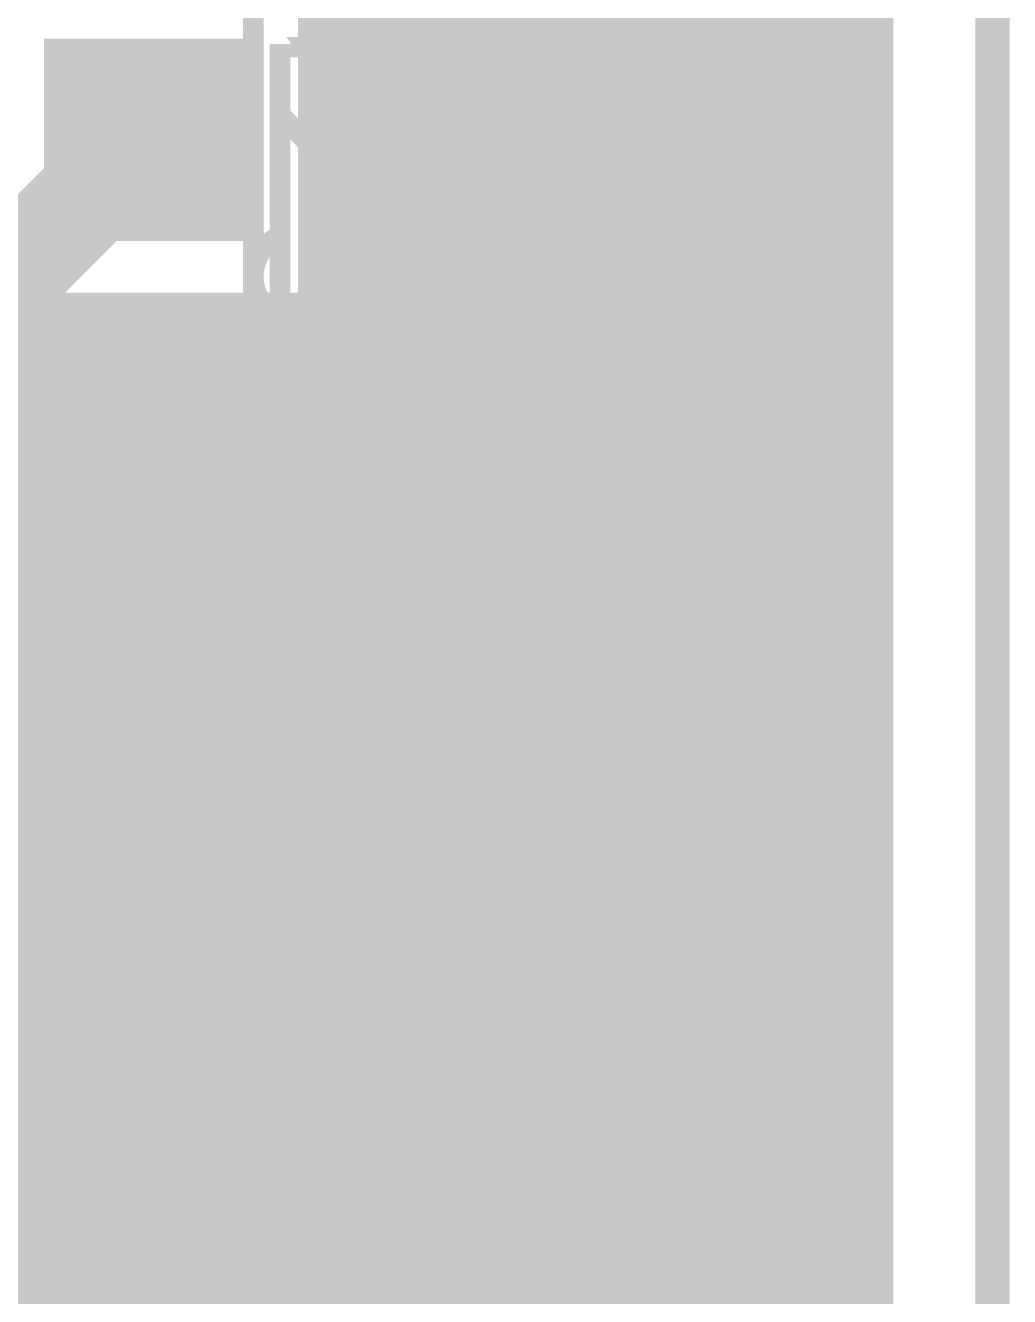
# Model space of a CAD drawing. Extents: x -5 to 157, y -120 to 103.
# Drawn here: x 132.64 to 139.93, y 4.78 to 14.19 of the extents above; entities that cross this region are included whole.
import ezdxf

# ---------------------------------------------------------------- set-up
doc = ezdxf.new("R2010")
doc.units = 0
doc.header["$MEASUREMENT"] = 0
doc.layers.get('0').update_dxf_attribs({"linetype": 'CONTINUOUS'})
for name, color, linetype in [('22-304-2_BOT', 7, 'CONTINUOUS'), ('22-304-2_DRD', 7, 'CONTINUOUS'), ('22-304-2_DRL', 2, 'CONTINUOUS'), ('22-304-2_IN1', 4, 'CONTINUOUS'), ('22-304-2_IN2', 3, 'CONTINUOUS'), ('22-304-2_SMB', 5, 'CONTINUOUS'), ('22-304-2_SMT', 10, 'CONTINUOUS'), ('22-304-2_SPB', 14, 'CONTINUOUS'), ('22-304-2_SSB', 12, 'CONTINUOUS'), ('22-304-2_SST', 11, 'CONTINUOUS'), ('22-304-2_TOP', 13, 'CONTINUOUS'), ('THRUHOLE_TAP', 7, 'CONTINUOUS')]:
    doc.layers.add(name, color=color, linetype=linetype)

# ---------------------------------------------------------------- blocks, each defined once
blk = doc.blocks.new('RECTANGLE_3')
blk.add_solid([(0.4826, 0.4064), (0.4826, -0.4064), (-0.4826, 0.4064), (-0.4826, -0.4064)])
blk = doc.blocks.new('SQUARE_20')
blk.add_solid([(0.7493, 0.7493), (0.7493, -0.7493), (-0.7493, 0.7493), (-0.7493, -0.7493)])
blk = doc.blocks.new('ROUND_39')
at = {"const_width": 0.40005}
blk.add_lwpolyline([(-0.200024, 0, 1), (0.200024, 0, 1)], format="xyb", close=True, dxfattribs=at)
blk = doc.blocks.new('RECTANGLE_50')
blk.add_solid([(1.30048, 0.6477), (1.30048, -0.6477), (-1.30048, 0.6477), (-1.30048, -0.6477)])
blk = doc.blocks.new('ROUND_84')
at = {"const_width": 0.44958}
blk.add_lwpolyline([(-0.22479, 0, 1), (0.22479, 0, 1)], format="xyb", close=True, dxfattribs=at)
blk = doc.blocks.new('ROUND_88')
at = {"const_width": 0.10033}
blk.add_lwpolyline([(-0.050164, 0, 1), (0.050164, 0, 1)], format="xyb", close=True, dxfattribs=at)
blk = doc.blocks.new('ROUND_42')
at = {"const_width": 0.40005}
blk.add_lwpolyline([(-0.200024, 0, 1), (0.200024, 0, 1)], format="xyb", close=True, dxfattribs=at)
blk = doc.blocks.new('ROUND_80')
at = {"const_width": 0.10033}
blk.add_lwpolyline([(-0.050164, 0, 1), (0.050164, 0, 1)], format="xyb", close=True, dxfattribs=at)

msp = doc.modelspace()

# ---------------------------------------------------------------- linework, layer by layer
at = {"layer": '22-304-2_BOT'}
for points, const_width in [([(138.938, 30.97784), (138.938, -26.19248)], 0.254), ([(138.7856, 30.82544), (138.7856, -25.97912)], 0.254), ([(138.557, 30.607), (138.557, -25.69972)], 0.254), ([(138.0998, 30.48), (138.0998, 7.3406)], 0.254), ([(138.3284, 30.49778), (138.3284, -25.45588)], 0.254), ([(134.8994, 28.321), (134.8994, 9.1567)], 0.254), ([(135.128, 28.321), (135.128, 9.1567)], 0.254), ([(135.3566, 28.21432), (135.3566, 9.1567)], 0.254), ([(135.5852, 28.0924), (135.5852, 9.1567)], 0.254), ([(137.8712, 28.13812), (137.8712, 7.3406)], 0.254), ([(135.8138, 28.067), (135.8138, -10.26922)], 0.254), ([(136.0424, 28.067), (136.0424, -10.26922)], 0.254), ([(136.271, 28.067), (136.271, 7.3406)], 0.254), ([(136.4996, 28.067), (136.4996, 7.3406)], 0.254), ([(136.7282, 27.90444), (136.7282, 7.3406)], 0.254), ([(137.6426, 27.93238), (137.6426, 7.3406)], 0.254), ([(136.9568, 27.81808), (136.9568, 7.3406)], 0.254), ([(137.414, 27.83078), (137.414, 7.3406)], 0.254), ([(137.1854, 27.79522), (137.1854, 7.3406)], 0.254), ([(134.78764, 14.59738), (134.78764, 12.08278)], 0.254), ([(138.938, 14.097), (134.78764, 14.097)], 0.254), ([(138.938, 13.8684), (134.78764, 13.8684)], 0.254), ([(138.938, 13.6398), (134.78764, 13.6398)], 0.254), ([(138.938, 13.4112), (134.78764, 13.4112)], 0.254), ([(138.938, 13.1826), (134.78764, 13.1826)], 0.254), ([(138.938, 12.954), (134.78764, 12.954)], 0.254), ([(138.938, 12.7254), (134.78764, 12.7254)], 0.254), ([(138.938, 12.4968), (134.78764, 12.4968)], 0.254), ([(138.938, 12.2682), (134.78764, 12.2682)], 0.254), ([(138.938, 12.0396), (110.363, 12.0396)], 0.254), ([(134.78764, 12.08278), (132.27304, 12.08278)], 0.254), ([(132.6134, 12.08278), (132.6134, 9.1567)], 0.254), ([(132.842, 12.08278), (132.842, 9.1567)], 0.254), ([(133.0706, 12.08278), (133.0706, 9.1567)], 0.254), ([(133.2992, 12.08278), (133.2992, 9.1567)], 0.254), ([(133.5278, 12.08278), (133.5278, 9.1567)], 0.254), ([(133.7564, 12.08278), (133.7564, 9.1567)], 0.254), ([(133.985, 12.08278), (133.985, 9.1567)], 0.254), ([(134.2136, 12.08278), (134.2136, 9.1567)], 0.254), ([(134.4422, 12.08278), (134.4422, 9.1567)], 0.254), ([(134.6708, 12.08278), (134.6708, 9.1567)], 0.254), ([(138.938, 11.811), (110.363, 11.811)], 0.254), ([(138.938, 11.5824), (110.363, 11.5824)], 0.254), ([(138.938, 11.3538), (110.363, 11.3538)], 0.254), ([(138.938, 11.1252), (110.363, 11.1252)], 0.254), ([(138.938, 10.8966), (129.26822, 10.8966)], 0.254), ([(138.938, 10.668), (129.26822, 10.668)], 0.254), ([(138.938, 10.4394), (129.26822, 10.4394)], 0.254), ([(138.938, 10.2108), (129.26822, 10.2108)], 0.254), ([(138.938, 9.9822), (129.26822, 9.9822)], 0.254), ([(138.938, 9.7536), (129.26822, 9.7536)], 0.254), ([(138.938, 9.525), (129.26822, 9.525)], 0.254), ([(138.938, 9.2964), (129.26822, 9.2964)], 0.254), ([(133.985, 9.271), (133.985, 8.001)], 0.254), ([(133.985, 9.271), (133.985, 8.001)], 0.254), ([(135.79348, 9.1567), (132.17652, 9.1567)], 0.254), ([(133.985, 9.0932), (133.985, 8.001)], 0.381), ([(135.79348, 9.1567), (135.79348, 6.8453)], 0.254), ([(138.938, 9.0678), (135.79348, 9.0678)], 0.254), ([(138.938, 8.8392), (135.79348, 8.8392)], 0.254), ([(138.938, 8.6106), (135.79348, 8.6106)], 0.254), ([(138.938, 8.382), (135.79348, 8.382)], 0.254), ([(138.938, 8.1534), (135.79348, 8.1534)], 0.254), ([(132.24002, 8.001), (133.985, 8.001)], 0.381), ([(135.72998, 8.001), (133.985, 8.001)], 0.381), ([(138.938, 7.9248), (135.79348, 7.9248)], 0.254), ([(138.938, 7.6962), (135.79348, 7.6962)], 0.254), ([(137.16, 6.4262), (137.16, 7.493)], 0.254), ([(138.938, 7.4676), (135.79348, 7.4676)], 0.254), ([(138.1506, 7.3406), (136.1694, 7.3406)], 0.254), ([(136.1694, 7.3406), (136.1694, 5.9182)], 0.254), ([(137.16, 7.2771), (137.16, 6.4262)], 0.381), ([(138.1506, 7.3406), (138.1506, 5.9182)], 0.254), ([(136.1694, 7.239), (135.79348, 7.239)], 0.254), ([(138.938, 7.239), (138.1506, 7.239)], 0.254), ([(136.1694, 7.0104), (135.79348, 7.0104)], 0.254), ([(138.938, 7.0104), (138.1506, 7.0104)], 0.254), ([(133.74878, 6.8453), (132.17652, 6.8453)], 0.254), ([(132.6134, 6.8453), (132.6134, 5.8547)], 0.254), ([(132.842, 6.8453), (132.842, 5.8547)], 0.254), ([(133.0706, 6.8453), (133.0706, 5.8547)], 0.254), ([(133.2992, 6.8453), (133.2992, 6.56336)], 0.254), ([(133.5278, 6.8453), (133.5278, 6.75386)], 0.254), ([(135.79348, 6.8453), (134.22122, 6.8453)], 0.254), ([(134.4422, 6.8453), (134.4422, 6.75386)], 0.254), ([(134.6708, 6.8453), (134.6708, 6.56336)], 0.254), ([(134.8994, 6.8453), (134.8994, 5.8547)], 0.254), ([(135.128, 6.8453), (135.128, 5.8547)], 0.254), ([(135.3566, 6.8453), (135.3566, 5.8547)], 0.254), ([(135.5852, 6.8453), (135.5852, 5.8547)], 0.254), ([(133.58114, 6.7818), (110.363, 6.7818)], 0.254), ([(136.1694, 6.7818), (134.38886, 6.7818)], 0.254), ([(138.938, 6.7818), (138.1506, 6.7818)], 0.254), ([(133.28904, 6.5532), (122.2756, 6.5532)], 0.254), ([(136.1694, 6.5532), (134.67842, 6.5532)], 0.254), ([(138.938, 6.5532), (138.1506, 6.5532)], 0.254), ([(136.2329, 6.4262), (137.16, 6.4262)], 0.381), ([(138.0871, 6.4262), (137.16, 6.4262)], 0.381), ([(133.14934, 6.3246), (122.2756, 6.3246)], 0.254), ([(136.1694, 6.3246), (134.82066, 6.3246)], 0.254), ([(138.938, 6.3246), (138.1506, 6.3246)], 0.254), ([(133.08584, 6.096), (129.26822, 6.096)], 0.254), ([(133.985, 5.969), (133.985, 4.699)], 0.635), ([(133.985, 5.969), (133.985, 4.699)], 0.635), ([(136.1694, 6.096), (134.88416, 6.096)], 0.254), ([(138.938, 6.096), (138.1506, 6.096)], 0.254), ([(136.1694, 5.9182), (136.1694, 5.5118)], 0.254), ([(138.1506, 5.9182), (138.1506, 5.5118)], 0.254), ([(133.0833, 5.8674), (129.26822, 5.8674)], 0.254), ([(133.0833, 5.8547), (132.17652, 5.8547)], 0.254), ([(135.79348, 5.8547), (134.88416, 5.8547)], 0.254), ([(136.1694, 5.8674), (134.8867, 5.8674)], 0.254), ([(135.79348, 5.8547), (135.79348, 3.5433)], 0.254), ([(138.938, 5.8674), (138.1506, 5.8674)], 0.254), ([(136.1694, 5.6388), (135.79348, 5.6388)], 0.254), ([(138.938, 5.6388), (138.1506, 5.6388)], 0.254), ([(136.1694, 5.5118), (136.1694, 4.0894)], 0.254), ([(138.1506, 5.5118), (138.1506, 4.0894)], 0.254), ([(136.1694, 5.4102), (135.79348, 5.4102)], 0.254), ([(138.938, 5.4102), (138.1506, 5.4102)], 0.254), ([(136.1694, 5.1816), (135.79348, 5.1816)], 0.254), ([(138.938, 5.1816), (138.1506, 5.1816)], 0.254), ([(136.1694, 4.953), (135.79348, 4.953)], 0.254), ([(137.16, 5.0038), (137.16, 3.937), (137.16, 5.0038)], 0.254), ([(138.938, 4.953), (138.1506, 4.953)], 0.254), ([(136.1694, 4.7244), (135.79348, 4.7244)], 0.254), ([(138.938, 4.7244), (138.1506, 4.7244)], 0.254)]:
    msp.add_lwpolyline(points, dxfattribs=dict(at, const_width=const_width))
at = {"layer": '22-304-2_BOT', "const_width": 0.254}
for points in [[(133.74878, 6.8453, 0.3390345), (133.07822, 5.969)], [(134.89178, 5.969, 0.3390342), (134.22122, 6.8453)], [(133.07822, 5.969, 0.0315325), (133.08542, 5.85497)], [(134.88416, 5.8547, 0.0316207), (134.89139, 5.969)]]:
    msp.add_lwpolyline(points, format="xyb", dxfattribs=at)
at = {"layer": '22-304-2_DRD', "const_width": 0.254}
for points in [[(44.99864, -115.99926), (44.99864, 25.99944), (48.00092, 28.99918), (86.79942, 28.99918), (89.79916, 25.99944), (89.79916, -31.0007), (92.7989, -34.00044), (136.79932, -34.00044), (139.79906, -31.0007), (139.79906, 58.0009), (136.79932, 61.00064), (115.30076, 61.00064), (107.29976, 68.9991), (107.29976, 94.99854), (99.29876, 102.99954), (35.49904, 102.99954), (27.50058, 94.99854), (27.50058, 68.9991), (19.49958, 61.00064), (-1.99898, 61.00064), (-4.99872, 58.0009), (-4.99872, -2.99974), (18.00098, -25.99944), (18.00098, -115.99926)], [(133.53034, 13.97508), (133.53034, 12.70508)], [(134.16534, 13.34008), (132.89534, 13.34008)], [(133.731, 9.906), (133.35, 9.525)], [(133.731, 9.906), (133.35, 9.525)], [(134.239, 9.906), (133.731, 9.906)], [(134.239, 9.906), (133.731, 9.906)], [(134.62, 9.525), (134.239, 9.906)], [(134.62, 9.525), (134.239, 9.906)], [(133.731, 9.652), (133.731, 9.525)], [(133.858, 9.652), (133.731, 9.652)], [(133.731, 9.652), (133.731, 9.525)], [(133.858, 9.652), (133.731, 9.652)], [(133.858, 9.525), (133.858, 9.652)], [(133.858, 9.525), (133.858, 9.652)], [(134.112, 9.652), (134.112, 9.525)], [(134.239, 9.652), (134.112, 9.652)], [(134.112, 9.652), (134.112, 9.525)], [(134.239, 9.652), (134.112, 9.652)], [(134.239, 9.525), (134.239, 9.652)], [(134.239, 9.525), (134.239, 9.652)], [(133.35, 9.525), (133.35, 9.017)], [(133.35, 9.525), (133.35, 9.017)], [(133.731, 9.525), (133.858, 9.525)], [(133.731, 9.525), (133.858, 9.525)], [(134.112, 9.525), (134.239, 9.525)], [(134.112, 9.525), (134.239, 9.525)], [(134.62, 9.017), (134.62, 9.525)], [(134.62, 9.017), (134.62, 9.525)], [(133.858, 8.89), (133.604, 9.144)], [(133.858, 8.89), (133.604, 9.144)], [(134.366, 9.144), (134.112, 8.89)], [(134.366, 9.144), (134.112, 8.89)], [(133.35, 9.017), (133.731, 8.636)], [(133.35, 9.017), (133.731, 8.636)], [(134.239, 8.636), (134.62, 9.017)], [(134.239, 8.636), (134.62, 9.017)], [(134.112, 8.89), (133.858, 8.89)], [(134.112, 8.89), (133.858, 8.89)], [(133.731, 8.636), (134.239, 8.636)], [(133.731, 8.636), (134.239, 8.636)], [(136.906, 8.128), (136.525, 7.747)], [(137.414, 8.128), (136.906, 8.128)], [(137.795, 7.747), (137.414, 8.128)], [(136.906, 7.874), (136.906, 7.747)], [(137.033, 7.874), (136.906, 7.874)], [(137.033, 7.747), (137.033, 7.874)], [(137.287, 7.874), (137.287, 7.747)], [(137.414, 7.874), (137.287, 7.874)], [(137.414, 7.747), (137.414, 7.874)], [(136.525, 7.747), (136.525, 7.239)], [(136.906, 7.747), (137.033, 7.747)], [(137.287, 7.747), (137.414, 7.747)], [(137.795, 7.239), (137.795, 7.747)], [(137.033, 7.112), (136.779, 7.366)], [(137.541, 7.366), (137.287, 7.112)], [(136.525, 7.239), (136.906, 6.858)], [(137.414, 6.858), (137.795, 7.239)], [(137.287, 7.112), (137.033, 7.112)], [(136.906, 6.858), (137.414, 6.858)], [(133.731, 6.604), (133.35, 6.223)], [(133.731, 6.604), (133.35, 6.223)], [(134.239, 6.604), (133.731, 6.604)], [(134.239, 6.604), (133.731, 6.604)], [(134.62, 6.223), (134.239, 6.604)], [(134.62, 6.223), (134.239, 6.604)], [(133.731, 6.35), (133.731, 6.223)], [(133.858, 6.35), (133.731, 6.35)], [(133.731, 6.35), (133.731, 6.223)], [(133.858, 6.35), (133.731, 6.35)], [(133.858, 6.223), (133.858, 6.35)], [(133.858, 6.223), (133.858, 6.35)], [(134.112, 6.35), (134.112, 6.223)], [(134.239, 6.35), (134.112, 6.35)], [(134.112, 6.35), (134.112, 6.223)], [(134.239, 6.35), (134.112, 6.35)], [(134.239, 6.223), (134.239, 6.35)], [(134.239, 6.223), (134.239, 6.35)], [(133.35, 6.223), (133.35, 5.715)], [(133.35, 6.223), (133.35, 5.715)], [(133.731, 6.223), (133.858, 6.223)], [(133.731, 6.223), (133.858, 6.223)], [(134.112, 6.223), (134.239, 6.223)], [(134.112, 6.223), (134.239, 6.223)], [(134.62, 5.715), (134.62, 6.223)], [(134.62, 5.715), (134.62, 6.223)], [(133.858, 5.588), (133.604, 5.842)], [(133.858, 5.588), (133.604, 5.842)], [(134.366, 5.842), (134.112, 5.588)], [(134.366, 5.842), (134.112, 5.588)], [(133.35, 5.715), (133.731, 5.334)], [(133.35, 5.715), (133.731, 5.334)], [(134.239, 5.334), (134.62, 5.715)], [(134.239, 5.334), (134.62, 5.715)], [(134.112, 5.588), (133.858, 5.588)], [(134.112, 5.588), (133.858, 5.588)], [(133.731, 5.334), (134.239, 5.334)], [(133.731, 5.334), (134.239, 5.334)]]:
    msp.add_lwpolyline(points, dxfattribs=at)
at = {"layer": '22-304-2_DRL', "const_width": 0.254}
msp.add_lwpolyline([(44.99864, -115.99926), (44.99864, 25.99944), (48.00092, 28.99918), (86.79942, 28.99918), (89.79916, 25.99944), (89.79916, -31.0007), (92.7989, -34.00044), (136.79932, -34.00044), (139.79906, -31.0007), (139.79906, 58.0009), (136.79932, 61.00064), (115.30076, 61.00064), (107.29976, 68.9991), (107.29976, 94.99854), (99.29876, 102.99954), (35.49904, 102.99954), (27.50058, 94.99854), (27.50058, 68.9991), (19.49958, 61.00064), (-1.99898, 61.00064), (-4.99872, 58.0009), (-4.99872, -2.99974), (18.00098, -25.99944), (18.00098, -115.99926)], dxfattribs=at)
at = {"layer": '22-304-2_IN1', "const_width": 0.254}
for points in [[(138.4554, 57.2516), (138.4554, -1.778)], [(138.684, 57.023), (138.684, -1.778)], [(138.2268, 55.25262), (138.2268, -1.778)], [(135.0264, 52.49926), (135.0264, -1.778)], [(134.7978, 34.8234), (134.7978, 9.67486)], [(135.255, 29.28112), (135.255, -1.778)], [(135.4836, 28.8417), (135.4836, -1.778)], [(135.7122, 28.66644), (135.7122, -1.778)], [(135.9408, 28.58008), (135.9408, -1.778)], [(136.1694, 28.55722), (136.1694, -1.778)], [(137.9982, 28.35402), (137.9982, 7.84098)], [(136.398, 28.20924), (136.398, 7.98576)], [(137.7696, 28.0289), (137.7696, 8.1661)], [(136.6266, 27.96794), (136.6266, 8.22706)], [(136.8552, 27.84602), (136.8552, 8.34644)], [(137.3124, 27.80792), (137.3124, 8.38708)], [(137.541, 27.87904), (137.541, 8.31596)], [(137.0838, 27.79776), (137.0838, 8.39724)], [(134.78764, 14.59738), (134.78764, 12.08278)], [(138.684, 14.224), (134.78764, 14.224)], [(138.684, 13.9954), (134.78764, 13.9954)], [(138.684, 13.7668), (134.78764, 13.7668)], [(138.684, 13.5382), (134.78764, 13.5382)], [(138.684, 13.3096), (134.78764, 13.3096)], [(138.684, 13.081), (134.78764, 13.081)], [(138.684, 12.8524), (134.78764, 12.8524)], [(138.684, 12.6238), (134.78764, 12.6238)], [(138.684, 12.3952), (134.78764, 12.3952)], [(138.684, 12.1666), (134.78764, 12.1666)], [(134.78764, 12.08278), (132.27304, 12.08278)], [(132.7404, 12.08278), (132.7404, 2.032)], [(132.969, 12.08278), (132.969, 2.11074)], [(133.1976, 12.08278), (133.1976, 9.72312)], [(133.4262, 12.08278), (133.4262, 9.98474)], [(133.6548, 12.08278), (133.6548, 10.11682)], [(133.8834, 12.08278), (133.8834, 10.1727)], [(134.112, 12.08278), (134.112, 10.17016)], [(134.3406, 12.08278), (134.3406, 10.10666)], [(134.5692, 12.08278), (134.5692, 9.96442)], [(138.684, 11.938), (127.49276, 11.938)], [(138.684, 11.7094), (124.968, 11.7094)], [(138.684, 11.4808), (124.968, 11.4808)], [(138.684, 11.2522), (124.968, 11.2522)], [(138.684, 11.0236), (124.968, 11.0236)], [(138.684, 10.795), (124.968, 10.795)], [(138.684, 10.5664), (124.968, 10.5664)], [(138.684, 10.3378), (129.49936, 10.3378)], [(133.63702, 10.1092), (130.02006, 10.1092)], [(138.684, 10.1092), (134.33298, 10.1092)], [(133.3119, 9.8806), (130.20294, 9.8806)], [(138.684, 9.8806), (134.6581, 9.8806)], [(133.16204, 9.652), (130.29438, 9.652)], [(138.684, 9.652), (134.80796, 9.652)], [(133.09092, 9.4234), (130.31978, 9.4234)], [(138.684, 9.4234), (134.87908, 9.4234)], [(133.08076, 9.1948), (130.28676, 9.1948)], [(138.684, 9.1948), (134.88924, 9.1948)], [(133.12902, 8.9662), (130.19024, 8.9662)], [(138.684, 8.9662), (134.83844, 8.9662)], [(133.1976, 8.81888), (133.1976, 2.15138)], [(134.7978, 8.86714), (134.7978, 1.10998)], [(133.25094, 8.7376), (129.99466, 8.7376)], [(138.684, 8.7376), (134.71906, 8.7376)], [(133.4262, 8.55472), (133.4262, 2.15646)], [(134.5692, 8.57504), (134.5692, 1.5494)], [(133.49224, 8.509), (124.968, 8.509)], [(134.3406, 8.43534), (134.3406, 1.79324)], [(138.684, 8.509), (134.47776, 8.509)], [(133.6548, 8.42518), (133.6548, 2.12852)], [(133.8834, 8.3693), (133.8834, 2.06248)], [(134.112, 8.37184), (134.112, 1.95326)], [(136.70788, 8.2804), (124.968, 8.2804)], [(138.684, 8.2804), (137.61212, 8.2804)], [(136.44372, 8.0518), (124.968, 8.0518)], [(138.684, 8.0518), (137.87374, 8.0518)], [(136.31418, 7.8232), (124.968, 7.8232)], [(138.684, 7.8232), (138.00582, 7.8232)], [(136.2583, 7.5946), (124.968, 7.5946)], [(138.684, 7.5946), (138.0617, 7.5946)], [(136.26084, 7.366), (124.968, 7.366)], [(138.684, 7.366), (138.05916, 7.366)], [(136.32434, 7.1374), (124.968, 7.1374)], [(138.684, 7.1374), (137.99566, 7.1374)], [(137.9982, 7.14502), (137.9982, -1.778)], [(136.398, 7.00024), (136.398, -1.778)], [(136.46404, 6.9088), (124.968, 6.9088)], [(138.684, 6.9088), (137.85342, 6.9088)], [(136.6266, 6.75894), (136.6266, -1.778)], [(137.7696, 6.8199), (137.7696, -1.778)], [(136.75614, 6.6802), (124.968, 6.6802)], [(137.541, 6.67004), (137.541, -1.778)], [(138.684, 6.6802), (137.56386, 6.6802)], [(136.8552, 6.63702), (136.8552, -1.778)], [(137.0838, 6.58876), (137.0838, -1.778)], [(137.3124, 6.59892), (137.3124, -1.778)], [(138.684, 6.4516), (124.968, 6.4516)], [(138.684, 6.223), (124.968, 6.223)], [(138.684, 5.9944), (124.968, 5.9944)], [(138.684, 5.7658), (124.968, 5.7658)], [(138.684, 5.5372), (124.968, 5.5372)], [(138.684, 5.3086), (124.968, 5.3086)], [(138.684, 5.08), (124.968, 5.08)], [(138.684, 4.8514), (124.968, 4.8514)]]:
    msp.add_lwpolyline(points, dxfattribs=at)
for points in [[(133.985, 10.17778, 0.4142136), (133.07822, 9.271)], [(134.89178, 9.271, 0.4142136), (133.985, 10.17778)], [(133.07822, 9.271, 0.4142136), (133.985, 8.36422)], [(133.985, 8.36422, 0.4142136), (134.89178, 9.271)], [(137.16, 8.39978, 0.4142136), (136.25322, 7.493)], [(138.06678, 7.493, 0.4142136), (137.16, 8.39978)], [(136.25322, 7.493, 0.4142136), (137.16, 6.58622)], [(137.16, 6.58622, 0.4142136), (138.06678, 7.493)]]:
    msp.add_lwpolyline(points, format="xyb", dxfattribs=at)
at = {"layer": '22-304-2_IN2'}
for points, const_width in [([(134.80034, 55.99938), (134.80034, 55.69966), (138.43, 52.07), (138.43, -24.13), (135.255, -27.305), (135.255, -28.575), (134.80034, -28.99918)], 1.27), ([(135.128, 29.31922), (135.128, -25.3873)], 0.254), ([(135.3566, 28.80614), (135.3566, -25.41524)], 0.254), ([(135.5852, 28.60294), (135.5852, -25.18918)], 0.254), ([(135.8138, 28.49118), (135.8138, -24.96058)], 0.254), ([(136.0424, 28.44292), (136.0424, -24.73198)], 0.254), ([(136.271, 28.18892), (136.271, 4.45008)], 0.254), ([(136.4996, 27.91714), (136.4996, 4.72186)], 0.254), ([(136.7282, 27.76982), (136.7282, 4.86664)], 0.254), ([(136.9568, 27.69616), (136.9568, 4.94284)], 0.254), ([(137.16762, 27.67584), (137.16762, 4.96316)], 0.254), ([(137.1854, 27.67584), (137.1854, 4.96316)], 0.254), ([(134.8994, 15.21206), (134.8994, 6.43382)], 0.254), ([(134.90448, 14.71676), (134.90448, 11.9634)], 0.254), ([(137.16762, 14.097), (134.90448, 14.097)], 0.254), ([(137.16762, 13.8684), (134.90448, 13.8684)], 0.254), ([(137.16762, 13.6398), (134.90448, 13.6398)], 0.254), ([(137.16762, 13.4112), (134.90448, 13.4112)], 0.254), ([(137.16762, 13.1826), (134.90448, 13.1826)], 0.254), ([(137.16762, 12.954), (134.90448, 12.954)], 0.254), ([(137.16762, 12.7254), (134.90448, 12.7254)], 0.254), ([(137.16762, 12.4968), (134.90448, 12.4968)], 0.254), ([(137.16762, 12.2682), (134.90448, 12.2682)], 0.254), ([(137.16762, 12.0396), (134.90448, 12.0396)], 0.254), ([(134.90448, 11.9634), (132.15366, 11.9634)], 0.254), ([(132.6134, 11.9634), (132.6134, 2.10312)], 0.254), ([(132.842, 11.9634), (132.842, 2.1971)], 0.254), ([(133.0706, 11.9634), (133.0706, 6.43382)], 0.254), ([(133.2992, 11.9634), (133.2992, 6.731)], 0.254), ([(133.5278, 11.9634), (133.5278, 6.88848)], 0.254), ([(133.7564, 11.9634), (133.7564, 6.96976)], 0.254), ([(133.985, 11.9634), (133.985, 6.99516)], 0.254), ([(134.2136, 11.9634), (134.2136, 6.96976)], 0.254), ([(134.4422, 11.9634), (134.4422, 6.88848)], 0.254), ([(134.6708, 11.9634), (134.6708, 6.731)], 0.254), ([(137.16762, 11.811), (92.70238, 11.811)], 0.254), ([(137.16762, 11.5824), (92.70238, 11.5824)], 0.254), ([(137.16762, 11.3538), (92.70238, 11.3538)], 0.254), ([(137.16762, 11.1252), (92.70238, 11.1252)], 0.254), ([(137.16762, 10.8966), (92.70238, 10.8966)], 0.254), ([(137.16762, 10.668), (92.70238, 10.668)], 0.254), ([(137.16762, 10.4394), (92.70238, 10.4394)], 0.254), ([(137.16762, 10.2108), (92.70238, 10.2108)], 0.254), ([(137.16762, 9.9822), (92.70238, 9.9822)], 0.254), ([(137.16762, 9.7536), (92.70238, 9.7536)], 0.254), ([(137.16762, 9.525), (92.70238, 9.525)], 0.254), ([(137.16762, 9.2964), (92.70238, 9.2964)], 0.254), ([(137.16762, 9.0678), (92.70238, 9.0678)], 0.254), ([(137.16762, 8.8392), (92.70238, 8.8392)], 0.254), ([(137.16762, 8.6106), (92.70238, 8.6106)], 0.254), ([(137.16762, 8.382), (92.70238, 8.382)], 0.254), ([(137.16762, 8.1534), (92.70238, 8.1534)], 0.254), ([(137.16762, 7.9248), (92.70238, 7.9248)], 0.254), ([(137.16762, 7.6962), (92.70238, 7.6962)], 0.254), ([(137.16762, 7.4676), (92.70238, 7.4676)], 0.254), ([(137.16762, 7.239), (92.70238, 7.239)], 0.254), ([(137.16762, 7.0104), (92.70238, 7.0104)], 0.254), ([(133.35762, 6.7818), (92.70238, 6.7818)], 0.254), ([(137.16762, 6.7818), (134.60984, 6.7818)], 0.254), ([(133.14172, 6.5532), (92.70238, 6.5532)], 0.254), ([(137.16762, 6.5532), (134.82828, 6.5532)], 0.254), ([(133.02234, 6.3246), (92.70238, 6.3246)], 0.254), ([(137.16762, 6.3246), (134.94766, 6.3246)], 0.254), ([(132.96646, 6.096), (92.70238, 6.096)], 0.254), ([(137.16762, 6.096), (135.00354, 6.096)], 0.254), ([(132.96392, 5.8674), (92.70238, 5.8674)], 0.254), ([(137.16762, 5.8674), (135.00608, 5.8674)], 0.254), ([(133.01218, 5.6388), (92.70238, 5.6388)], 0.254), ([(137.16762, 5.6388), (134.95528, 5.6388)], 0.254), ([(133.0706, 5.50164), (133.0706, 2.25298)], 0.254), ([(134.8994, 5.50164), (134.8994, 1.17856)], 0.254), ([(133.12394, 5.4102), (92.70238, 5.4102)], 0.254), ([(137.16762, 5.4102), (134.84606, 5.4102)], 0.254), ([(133.32714, 5.1816), (92.70238, 5.1816)], 0.254), ([(133.2992, 5.20446), (133.2992, 2.27584)], 0.254), ([(137.16762, 5.1816), (134.64286, 5.1816)], 0.254), ([(134.6708, 5.20446), (134.6708, 1.61036)], 0.254), ([(133.5278, 5.04952), (133.5278, 2.26822)], 0.254), ([(134.4422, 5.04952), (134.4422, 1.86182)], 0.254), ([(133.84022, 4.953), (92.70238, 4.953)], 0.254), ([(133.7564, 4.96824), (133.7564, 2.22504)], 0.254), ([(137.16762, 4.953), (134.12978, 4.953)], 0.254), ([(134.2136, 4.96824), (134.2136, 2.032)], 0.254), ([(133.985, 4.94284), (133.985, 2.14884)], 0.254), ([(136.50214, 4.7244), (92.70238, 4.7244)], 0.254)]:
    msp.add_lwpolyline(points, dxfattribs=dict(at, const_width=const_width))
at = {"layer": '22-304-2_IN2', "const_width": 0.254}
for points in [[(133.985, 6.99516, 0.4142136), (132.95884, 5.969)], [(135.01116, 5.969, 0.4142136), (133.985, 6.99516)], [(132.95884, 5.969, 0.4142136), (133.985, 4.94284)], [(133.985, 4.94284, 0.4142136), (135.01116, 5.969)], [(137.16, 4.96316, 0.4142136), (136.13384, 3.937)], [(137.16, 4.96316, 0.4142136), (136.13384, 3.937)]]:
    msp.add_lwpolyline(points, format="xyb", dxfattribs=at)
at = {"layer": '22-304-2_SMB', "const_width": 0.254}
for points in [[(138.43, 11.43), (138.43, 6.985), (110.49, 6.985)], [(138.43, 11.43), (132.08, 11.43)], [(132.5372, 11.43), (132.5372, 6.985)], [(132.7658, 11.43), (132.7658, 6.985)], [(132.9944, 11.43), (132.9944, 6.985)], [(133.223, 11.43), (133.223, 6.985)], [(133.4516, 11.43), (133.4516, 6.985)], [(133.6802, 11.43), (133.6802, 6.985)], [(133.9088, 11.43), (133.9088, 6.985)], [(134.1374, 11.43), (134.1374, 6.985)], [(134.366, 11.43), (134.366, 6.985)], [(134.5946, 11.43), (134.5946, 6.985)], [(134.8232, 11.43), (134.8232, 6.985)], [(135.0518, 11.43), (135.0518, 6.985)], [(135.2804, 11.43), (135.2804, 6.985)], [(135.509, 11.43), (135.509, 6.985)], [(135.7376, 11.43), (135.7376, 6.985)], [(135.9662, 11.43), (135.9662, 6.985)], [(136.1948, 11.43), (136.1948, 6.985)], [(136.4234, 11.43), (136.4234, 6.985)], [(136.652, 11.43), (136.652, 6.985)], [(136.8806, 11.43), (136.8806, 6.985)], [(137.1092, 11.43), (137.1092, 6.985)], [(137.3378, 11.43), (137.3378, 6.985)], [(137.5664, 11.43), (137.5664, 6.985)], [(137.795, 11.43), (137.795, 6.985)], [(138.0236, 11.43), (138.0236, 6.985)], [(138.2522, 11.43), (138.2522, 6.985)], [(138.43, 11.2014), (110.49, 11.2014)], [(138.43, 10.9728), (110.49, 10.9728)], [(138.43, 10.7442), (110.49, 10.7442)], [(138.43, 10.5156), (110.49, 10.5156)], [(138.43, 10.287), (110.49, 10.287)], [(138.43, 10.0584), (110.49, 10.0584)], [(138.43, 9.8298), (110.49, 9.8298)], [(138.43, 9.6012), (110.49, 9.6012)], [(138.43, 9.3726), (110.49, 9.3726)], [(138.43, 9.144), (110.49, 9.144)], [(138.43, 8.9154), (110.49, 8.9154)], [(138.43, 8.6868), (110.49, 8.6868)], [(138.43, 8.4582), (110.49, 8.4582)], [(138.43, 8.2296), (110.49, 8.2296)], [(138.43, 8.001), (110.49, 8.001)], [(138.43, 7.7724), (110.49, 7.7724)], [(138.43, 7.5438), (110.49, 7.5438)], [(138.43, 7.3152), (110.49, 7.3152)], [(138.43, 7.0866), (110.49, 7.0866)]]:
    msp.add_lwpolyline(points, dxfattribs=at)
at = {"layer": '22-304-2_SSB', "const_width": 0.1524}
for points in [[(133.63448, 11.47318), (133.63448, 10.9982), (134.31266, 11.23696), (134.31266, 11.3538), (133.29666, 11.3538)], [(133.46684, 10.16), (133.29666, 10.27938), (133.29666, 10.5156), (133.46684, 10.63498), (133.63448, 10.63498), (133.97484, 10.39876), (134.31266, 10.63498), (134.31266, 10.16)], [(133.46684, 9.79678), (133.29666, 9.73836), (133.29666, 9.38276), (133.46684, 9.3218), (134.14248, 9.3218), (134.31266, 9.38276), (134.31266, 9.73836), (134.14248, 9.79678)], [(136.87806, 9.21512), (136.71042, 9.27354), (136.71042, 9.62914), (136.87806, 9.68756), (137.21842, 9.68756), (137.38606, 9.57072), (137.38606, 9.21512), (137.72642, 9.21512), (137.72642, 9.68756)], [(132.842, 8.89), (135.509, 8.89), (135.509, 3.81), (132.461, 3.81), (132.461, 8.89), (132.842, 8.89)], [(136.87806, 8.37692), (136.71042, 8.49376), (136.71042, 8.73252), (136.87806, 8.84936), (137.04824, 8.84936), (137.38606, 8.61314), (137.72642, 8.84936), (137.72642, 8.37692)], [(136.87806, 8.01116), (136.71042, 7.95274), (136.71042, 7.59714), (136.87806, 7.53872), (137.55624, 7.53872), (137.72642, 7.59714), (137.72642, 7.95274), (137.55624, 8.01116)], [(137.9855, 7.1755), (137.9855, 4.2545), (136.3472, 4.2545), (136.3472, 7.1755), (137.9855, 7.1755)]]:
    msp.add_lwpolyline(points, dxfattribs=at)
at = {"layer": '22-304-2_SST'}
for points, const_width in [([(134.52856, 15.17396), (134.83082, 15.47368), (134.83082, 16.8402), (132.8293, 16.8402), (132.8293, 16.93926), (132.52958, 16.93926), (131.52882, 16.93926), (131.52882, 11.14044), (132.52958, 11.14044), (132.8293, 11.14044), (135.13054, 11.14044), (135.13054, 13.22578), (134.83082, 13.22578), (134.52856, 13.5255), (134.52856, 11.53922), (132.8293, 11.53922), (132.61848, 11.45286), (132.52958, 11.2395), (132.52958, 11.14044)], 0.1524), ([(134.33044, 16.54048), (134.33044, 14.351), (134.33044, 11.53922)], 0.1524), ([(135.13054, 13.22578), (135.13054, 13.70076), (134.98068, 13.70076), (134.72922, 14.02588), (135.13054, 14.02588), (135.13054, 14.67612)], 0.1524), ([(134.72922, 14.02588), (134.52856, 14.02588), (134.52856, 14.04874)], 0.1524), ([(135.83666, 12.5984), (135.83666, 13.8684), (135.62584, 13.65758)], 0.254), ([(134.52856, 14.02588), (134.52856, 13.5255)], 0.1524), ([(135.13054, 13.70076), (135.13054, 14.02588)], 0.1524), ([(132.8293, 11.14044), (132.8293, 11.2395), (134.83082, 11.2395), (134.83082, 13.22578)], 0.1524), ([(136.04748, 12.5984), (135.62584, 12.5984)], 0.254), ([(132.76834, 11.73988), (133.42874, 11.73988)], 0.1524), ([(134.52856, 11.53922), (134.83082, 11.2395)], 0.1524), ([(132.8293, 11.2395), (132.61848, 11.45286)], 0.1524), ([(133.20776, 9.31926), (133.20776, 10.33526), (133.08838, 10.16508)], 0.1524), ([(132.60578, 10.33526), (132.36956, 10.33526)], 0.1524), ([(134.10438, 9.82726), (133.74878, 9.82726), (133.69036, 9.9949), (133.69036, 10.16508), (133.74878, 10.33526), (134.10438, 10.33526), (134.16534, 10.16508), (134.16534, 9.9949), (133.92658, 9.31926)], 0.1524), ([(133.32714, 9.31926), (133.08838, 9.31926)], 0.1524)]:
    msp.add_lwpolyline(points, dxfattribs=dict(at, const_width=const_width))
at = {"layer": '22-304-2_SST', "const_width": 0.1524}
for points in [[(133.53034, 13.6398, 0.4142136), (133.23062, 13.34008)], [(133.83006, 13.34008, 0.4142136), (133.53034, 13.6398)], [(133.23062, 13.34008, 0.4142136), (133.53034, 13.04036)], [(133.53034, 13.04036, 0.4142136), (133.83006, 13.34008)], [(134.52856, 12.62888, 0.3011403), (134.33044, 12.32916)], [(134.33044, 12.32916, 0.3011393), (134.52856, 12.02944)], [(132.73024, 11.74242, 0.4142136), (132.5118, 11.52398)], [(132.76834, 11.73988, 0.0436958), (132.73024, 11.74321)]]:
    msp.add_lwpolyline(points, format="xyb", dxfattribs=at)
at = {"layer": '22-304-2_TOP'}
for points, const_width in [([(1.27, 14.73962), (1.27, 16.891), (18.288, 33.909), (25.4, 33.909), (28.829, 30.48), (41.656, 30.48), (42.799, 31.623), (88.392, 31.623), (92.202, 27.813), (92.202, 15.621), (95.758, 12.065), (103.759, 12.065), (105.283, 10.541), (130.73126, 10.541), (133.53034, 13.34008)], 0.762), ([(138.938, 22.8346), (138.938, -26.19248)], 0.254), ([(138.7856, 22.6822), (138.7856, -25.97912)], 0.254), ([(138.557, 22.4536), (138.557, -25.69972)], 0.254), ([(138.3284, 22.225), (138.3284, -25.45588)], 0.254), ([(138.0998, 21.9964), (138.0998, -21.22678)], 0.254), ([(137.8712, 21.7678), (137.8712, 4.50088)], 0.254), ([(137.6426, 21.5392), (137.6426, 4.70408)], 0.254), ([(137.414, 21.3106), (137.414, 4.80822)], 0.254), ([(137.1854, 21.082), (137.1854, 4.84378)], 0.254), ([(136.9568, 20.8534), (136.9568, 4.82092)], 0.254), ([(136.7282, 20.6248), (136.7282, 4.73456)], 0.254), ([(136.4996, 20.40128), (136.4996, 4.5593)], 0.254), ([(134.8994, 20.2057), (134.8994, -24.00046)], 0.254), ([(135.128, 20.2057), (135.128, -24.00808)], 0.254), ([(135.3566, 20.2057), (135.3566, -24.0284)], 0.254), ([(135.5852, 20.2057), (135.5852, -24.06142)], 0.254), ([(135.8138, 20.2057), (135.8138, -24.10206)], 0.254), ([(136.0424, 20.20824), (136.0424, -24.1554)], 0.254), ([(136.271, 20.26412), (136.271, 4.11988)], 0.254), ([(134.78764, 14.59738), (134.78764, 12.08278)], 0.254), ([(138.938, 14.097), (134.78764, 14.097)], 0.254), ([(138.938, 13.8684), (134.78764, 13.8684)], 0.254), ([(138.938, 13.6398), (134.78764, 13.6398)], 0.254), ([(138.938, 13.4112), (134.78764, 13.4112)], 0.254), ([(138.938, 13.1826), (134.78764, 13.1826)], 0.254), ([(138.938, 12.954), (134.78764, 12.954)], 0.254), ([(138.938, 12.7254), (134.78764, 12.7254)], 0.254), ([(138.938, 12.4968), (134.78764, 12.4968)], 0.254), ([(138.938, 12.2682), (134.78764, 12.2682)], 0.254), ([(133.5278, 12.08278), (131.36372, 9.91616)], 0.254), ([(138.938, 12.0396), (133.48462, 12.0396)], 0.254), ([(134.78764, 12.08278), (133.5278, 12.08278)], 0.254), ([(133.5278, 12.08024), (133.5278, 6.75386)], 0.254), ([(133.7564, 12.08278), (133.7564, 6.84784)], 0.254), ([(133.985, 12.08278), (133.985, 6.87578)], 0.254), ([(134.2136, 12.08278), (134.2136, 6.84784)], 0.254), ([(134.4422, 12.08278), (134.4422, 6.75386)], 0.254), ([(134.6708, 12.08278), (134.6708, 6.56336)], 0.254), ([(133.2992, 11.85164), (133.2992, 6.56336)], 0.254), ([(138.938, 11.811), (133.25602, 11.811)], 0.254), ([(138.938, 11.5824), (133.02742, 11.5824)], 0.254), ([(133.0706, 11.62304), (133.0706, 2.1336)], 0.254), ([(138.938, 11.3538), (132.79882, 11.3538)], 0.254), ([(132.842, 11.39444), (132.842, 2.07264)], 0.254), ([(132.6134, 11.16584), (132.6134, 1.9685)], 0.254), ([(138.938, 11.1252), (132.57022, 11.1252)], 0.254), ([(138.938, 10.8966), (132.34162, 10.8966)], 0.254), ([(138.938, 10.668), (132.11302, 10.668)], 0.254), ([(138.938, 10.4394), (131.88442, 10.4394)], 0.254), ([(138.938, 10.2108), (131.65582, 10.2108)], 0.254), ([(138.938, 9.9822), (131.42722, 9.9822)], 0.254), ([(138.938, 9.7536), (131.14274, 9.7536)], 0.254), ([(138.938, 9.525), (91.7575, 9.525)], 0.254), ([(138.938, 9.2964), (91.7575, 9.2964)], 0.254), ([(138.938, 9.0678), (91.7575, 9.0678)], 0.254), ([(138.938, 8.8392), (91.7575, 8.8392)], 0.254), ([(138.938, 8.6106), (91.7575, 8.6106)], 0.254), ([(138.938, 8.382), (91.7575, 8.382)], 0.254), ([(138.938, 8.1534), (91.81846, 8.1534)], 0.254), ([(138.938, 7.9248), (92.04706, 7.9248)], 0.254), ([(138.938, 7.6962), (92.27566, 7.6962)], 0.254), ([(138.938, 7.4676), (92.50426, 7.4676)], 0.254), ([(138.938, 7.239), (92.73286, 7.239)], 0.254), ([(138.938, 7.0104), (92.96146, 7.0104)], 0.254), ([(133.58114, 6.7818), (93.19006, 6.7818)], 0.254), ([(138.938, 6.7818), (134.38886, 6.7818)], 0.254), ([(133.28904, 6.5532), (93.41866, 6.5532)], 0.254), ([(138.938, 6.5532), (134.67842, 6.5532)], 0.254), ([(133.14934, 6.3246), (93.64726, 6.3246)], 0.254), ([(138.938, 6.3246), (134.82066, 6.3246)], 0.254), ([(133.08584, 6.096), (93.87586, 6.096)], 0.254), ([(138.938, 6.096), (134.88416, 6.096)], 0.254), ([(133.0833, 5.8674), (94.10446, 5.8674)], 0.254), ([(138.938, 5.8674), (134.8867, 5.8674)], 0.254), ([(133.13918, 5.6388), (94.33306, 5.6388)], 0.254), ([(138.938, 5.6388), (134.83082, 5.6388)], 0.254), ([(133.26872, 5.4102), (94.56166, 5.4102)], 0.254), ([(133.2992, 5.37464), (133.2992, 2.15646)], 0.254), ([(134.6708, 5.37464), (134.6708, 1.39446)], 0.254), ([(138.938, 5.4102), (134.69874, 5.4102)], 0.254), ([(133.53288, 5.1816), (94.79026, 5.1816)], 0.254), ([(133.5278, 5.18414), (133.5278, 2.14884)], 0.254), ([(138.938, 5.1816), (134.43712, 5.1816)], 0.254), ([(134.4422, 5.18414), (134.4422, 1.69672)], 0.254), ([(133.7564, 5.09016), (133.7564, 2.10312)], 0.254), ([(133.985, 5.06222), (133.985, 2.0193)], 0.254), ([(134.2136, 5.09016), (134.2136, 1.88976)], 0.254), ([(138.938, 4.953), (113.7285, 4.953)], 0.254), ([(136.70788, 4.7244), (114.04346, 4.7244)], 0.254), ([(138.938, 4.7244), (137.61212, 4.7244)], 0.254)]:
    msp.add_lwpolyline(points, dxfattribs=dict(at, const_width=const_width))
at = {"layer": '22-304-2_TOP', "const_width": 0.254}
for points in [[(133.985, 6.87578, 0.4142136), (133.07822, 5.969)], [(134.89178, 5.969, 0.4142136), (133.985, 6.87578)], [(133.07822, 5.969, 0.4142136), (133.985, 5.06222)], [(133.985, 5.06222, 0.4142136), (134.89178, 5.969)], [(137.16, 4.84378, 0.4142136), (136.25322, 3.937)], [(137.16, 4.84378, 0.4142136), (136.25322, 3.937)], [(138.06678, 3.937, 0.4142136), (137.16, 4.84378)], [(138.06678, 3.937, 0.4142136), (137.16, 4.84378)]]:
    msp.add_lwpolyline(points, format="xyb", dxfattribs=at)

# ---------------------------------------------------------------- block references
at = {"layer": '22-304-2_BOT'}
for name, p in [('SQUARE_20', (133.53034, 13.34008)), ('ROUND_39', (133.985, 9.271)), ('RECTANGLE_50', (133.985, 8.001)), ('ROUND_39', (137.16, 7.493)), ('RECTANGLE_3', (137.16, 6.4262)), ('ROUND_39', (133.985, 5.969)), ('RECTANGLE_3', (137.16, 5.0038)), ('RECTANGLE_50', (133.985, 4.699))]:
    msp.add_blockref(name, p, dxfattribs=at)
at = {"layer": '22-304-2_DRL'}
for name, p in [('ROUND_84', (133.53034, 13.34008)), ('ROUND_88', (133.985, 9.271)), ('ROUND_88', (137.16, 7.493)), ('ROUND_88', (133.985, 5.969))]:
    msp.add_blockref(name, p, dxfattribs=at)
at = {"layer": '22-304-2_IN1'}
for name, p in [('SQUARE_20', (133.53034, 13.34008)), ('ROUND_42', (133.985, 9.271)), ('ROUND_42', (137.16, 7.493)), ('ROUND_39', (133.985, 5.969))]:
    msp.add_blockref(name, p, dxfattribs=at)
at = {"layer": '22-304-2_IN2'}
for name, p in [('SQUARE_20', (133.53034, 13.34008)), ('ROUND_42', (133.985, 9.271)), ('ROUND_42', (137.16, 7.493)), ('ROUND_39', (133.985, 5.969))]:
    msp.add_blockref(name, p, dxfattribs=at)
at = {"layer": '22-304-2_SMB'}
for name, p in [('SQUARE_20', (133.53034, 13.34008)), ('RECTANGLE_50', (133.985, 8.001)), ('RECTANGLE_3', (137.16, 6.4262)), ('RECTANGLE_3', (137.16, 5.0038)), ('RECTANGLE_50', (133.985, 4.699))]:
    msp.add_blockref(name, p, dxfattribs=at)
at = {"layer": '22-304-2_SMT'}
msp.add_blockref('SQUARE_20', (133.53034, 13.34008), dxfattribs=at)
at = {"layer": '22-304-2_SPB'}
for name, p in [('RECTANGLE_50', (133.985, 8.001)), ('RECTANGLE_3', (137.16, 6.4262)), ('RECTANGLE_3', (137.16, 5.0038)), ('RECTANGLE_50', (133.985, 4.699))]:
    msp.add_blockref(name, p, dxfattribs=at)
at = {"layer": '22-304-2_TOP'}
for name, p in [('SQUARE_20', (133.53034, 13.34008)), ('ROUND_39', (133.985, 9.271)), ('ROUND_39', (137.16, 7.493)), ('ROUND_39', (133.985, 5.969))]:
    msp.add_blockref(name, p, dxfattribs=at)
at = {"layer": 'THRUHOLE_TAP'}
for name, p in [('ROUND_84', (133.53034, 13.34008)), ('ROUND_80', (133.985, 9.271)), ('ROUND_80', (137.16, 7.493)), ('ROUND_80', (133.985, 5.969))]:
    msp.add_blockref(name, p, dxfattribs=at)

doc.saveas('drawing.dxf')
